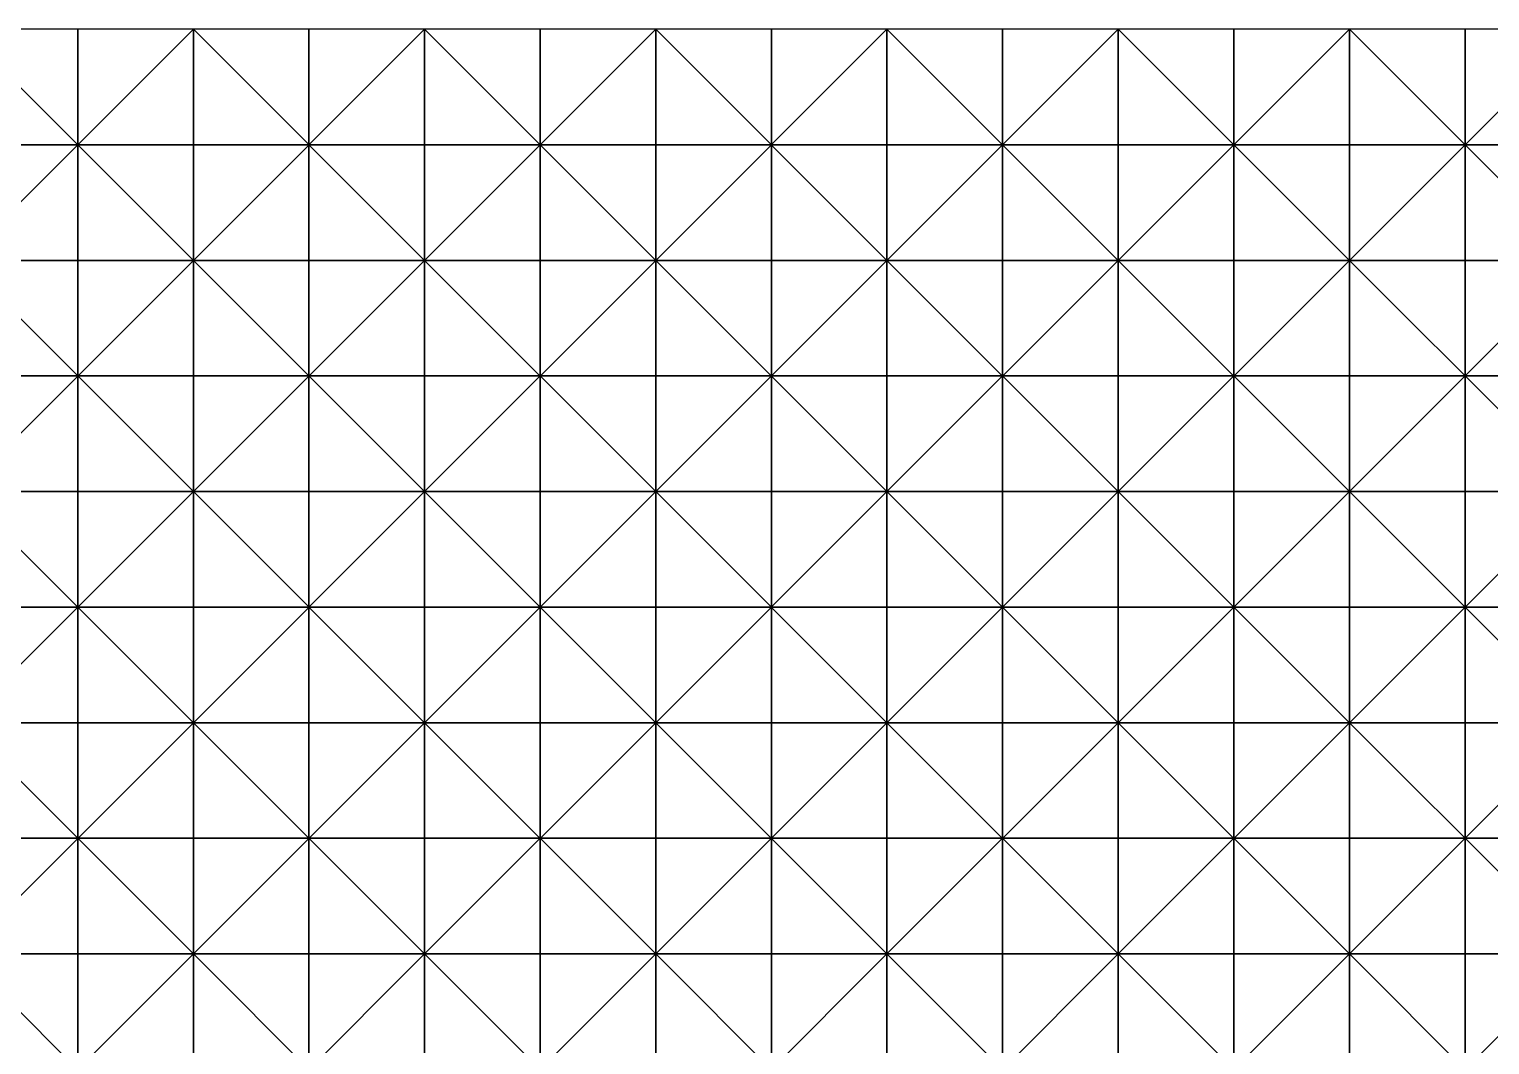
# Model space of a CAD drawing. Header units: millimetres. Extents: x 0 to 945, y 0 to 322.
# Drawn here: x 837.4 to 900.6, y 277.7 to 321.7 of the extents above; entities that cross this region are included whole.
import ezdxf

# ---------------------------------------------------------------- set-up
doc = ezdxf.new("R2010")
doc.units = ezdxf.units.MM

msp = doc.modelspace()

# ---------------------------------------------------------------- linework, layer by layer
for p, q in [((839.545, 321.656), (834.545, 321.656)), ((834.545, 321.656), (844.545, 311.656)), ((844.545, 321.656), (834.545, 311.656)), ((839.545, 321.656), (834.545, 321.656)), ((834.545, 321.656), (844.545, 311.656)), ((844.545, 321.656), (834.545, 311.656)), ((844.545, 321.656), (839.545, 321.656)), ((839.545, 321.656), (839.545, 316.656)), ((839.545, 316.656), (839.545, 321.656)), ((844.545, 321.656), (839.545, 321.656)), ((839.545, 321.656), (839.545, 316.656)), ((839.545, 316.656), (839.545, 321.656)), ((844.545, 316.656), (844.545, 321.656)), ((844.545, 316.656), (844.545, 321.656)), ((849.545, 321.656), (844.545, 321.656)), ((844.545, 321.656), (844.545, 316.656)), ((844.545, 321.656), (854.545, 311.656)), ((854.545, 321.656), (844.545, 311.656)), ((849.545, 321.656), (844.545, 321.656)), ((844.545, 321.656), (844.545, 316.656)), ((844.545, 321.656), (854.545, 311.656)), ((854.545, 321.656), (844.545, 311.656)), ((854.545, 321.656), (849.545, 321.656)), ((849.545, 321.656), (849.545, 316.656)), ((849.545, 316.656), (849.545, 321.656)), ((854.545, 321.656), (849.545, 321.656)), ((849.545, 321.656), (849.545, 316.656)), ((849.545, 316.656), (849.545, 321.656)), ((854.545, 316.656), (854.545, 321.656)), ((854.545, 316.656), (854.545, 321.656)), ((859.545, 321.656), (854.545, 321.656)), ((854.545, 321.656), (854.545, 316.656)), ((854.545, 321.656), (864.545, 311.656)), ((864.545, 321.656), (854.545, 311.656)), ((859.545, 321.656), (854.545, 321.656)), ((854.545, 321.656), (854.545, 316.656)), ((854.545, 321.656), (864.545, 311.656)), ((864.545, 321.656), (854.545, 311.656)), ((864.545, 321.656), (859.545, 321.656)), ((859.545, 321.656), (859.545, 316.656)), ((859.545, 316.656), (859.545, 321.656)), ((864.545, 321.656), (859.545, 321.656)), ((859.545, 321.656), (859.545, 316.656)), ((859.545, 316.656), (859.545, 321.656)), ((864.545, 316.656), (864.545, 321.656)), ((864.545, 316.656), (864.545, 321.656)), ((869.545, 321.656), (864.545, 321.656)), ((864.545, 321.656), (864.545, 316.656)), ((864.545, 321.656), (874.545, 311.656)), ((874.545, 321.656), (864.545, 311.656)), ((869.545, 321.656), (864.545, 321.656)), ((864.545, 321.656), (864.545, 316.656)), ((864.545, 321.656), (874.545, 311.656)), ((874.545, 321.656), (864.545, 311.656)), ((874.545, 321.656), (869.545, 321.656)), ((869.545, 321.656), (869.545, 316.656)), ((869.545, 316.656), (869.545, 321.656)), ((874.545, 321.656), (869.545, 321.656)), ((869.545, 321.656), (869.545, 316.656)), ((869.545, 316.656), (869.545, 321.656)), ((874.545, 316.656), (874.545, 321.656)), ((874.545, 316.656), (874.545, 321.656)), ((879.545, 321.656), (874.545, 321.656)), ((874.545, 321.656), (874.545, 316.656)), ((874.545, 321.656), (884.545, 311.656)), ((884.545, 321.656), (874.545, 311.656)), ((879.545, 321.656), (874.545, 321.656)), ((874.545, 321.656), (874.545, 316.656)), ((874.545, 321.656), (884.545, 311.656)), ((884.545, 321.656), (874.545, 311.656)), ((884.545, 321.656), (879.545, 321.656)), ((879.545, 321.656), (879.545, 316.656)), ((879.545, 316.656), (879.545, 321.656)), ((884.545, 321.656), (879.545, 321.656)), ((879.545, 321.656), (879.545, 316.656)), ((879.545, 316.656), (879.545, 321.656)), ((884.545, 316.656), (884.545, 321.656)), ((884.545, 316.656), (884.545, 321.656)), ((889.545, 321.656), (884.545, 321.656)), ((884.545, 321.656), (884.545, 316.656)), ((884.545, 321.656), (894.545, 311.656)), ((894.545, 321.656), (884.545, 311.656)), ((889.545, 321.656), (884.545, 321.656)), ((884.545, 321.656), (884.545, 316.656)), ((884.545, 321.656), (894.545, 311.656)), ((894.545, 321.656), (884.545, 311.656)), ((894.545, 321.656), (889.545, 321.656)), ((889.545, 321.656), (889.545, 316.656)), ((889.545, 316.656), (889.545, 321.656)), ((894.545, 321.656), (889.545, 321.656)), ((889.545, 321.656), (889.545, 316.656)), ((889.545, 316.656), (889.545, 321.656)), ((894.545, 316.656), (894.545, 321.656)), ((894.545, 316.656), (894.545, 321.656)), ((899.545, 321.656), (894.545, 321.656)), ((894.545, 321.656), (894.545, 316.656)), ((894.545, 321.656), (904.545, 311.656)), ((904.545, 321.656), (894.545, 311.656)), ((899.545, 321.656), (894.545, 321.656)), ((894.545, 321.656), (894.545, 316.656)), ((894.545, 321.656), (904.545, 311.656)), ((904.545, 321.656), (894.545, 311.656)), ((904.545, 321.656), (899.545, 321.656)), ((899.545, 321.656), (899.545, 316.656)), ((899.545, 316.656), (899.545, 321.656)), ((904.545, 321.656), (899.545, 321.656)), ((899.545, 321.656), (899.545, 316.656)), ((899.545, 316.656), (899.545, 321.656)), ((839.545, 316.656), (834.545, 316.656)), ((834.545, 316.656), (839.545, 316.656)), ((839.545, 316.656), (834.545, 316.656)), ((834.545, 316.656), (839.545, 316.656)), ((844.545, 316.656), (839.545, 316.656)), ((839.545, 316.656), (839.545, 311.656)), ((839.545, 316.656), (844.545, 316.656)), ((839.545, 311.656), (839.545, 316.656)), ((844.545, 316.656), (839.545, 316.656)), ((839.545, 316.656), (839.545, 311.656)), ((839.545, 316.656), (844.545, 316.656)), ((839.545, 311.656), (839.545, 316.656)), ((844.545, 311.656), (844.545, 316.656)), ((844.545, 311.656), (844.545, 316.656)), ((849.545, 316.656), (844.545, 316.656)), ((844.545, 316.656), (844.545, 311.656)), ((844.545, 316.656), (849.545, 316.656)), ((849.545, 316.656), (844.545, 316.656)), ((844.545, 316.656), (844.545, 311.656)), ((844.545, 316.656), (849.545, 316.656)), ((854.545, 316.656), (849.545, 316.656)), ((849.545, 316.656), (849.545, 311.656)), ((849.545, 316.656), (854.545, 316.656)), ((849.545, 311.656), (849.545, 316.656)), ((854.545, 316.656), (849.545, 316.656)), ((849.545, 316.656), (849.545, 311.656)), ((849.545, 316.656), (854.545, 316.656)), ((849.545, 311.656), (849.545, 316.656)), ((854.545, 311.656), (854.545, 316.656)), ((854.545, 311.656), (854.545, 316.656)), ((859.545, 316.656), (854.545, 316.656)), ((854.545, 316.656), (854.545, 311.656)), ((854.545, 316.656), (859.545, 316.656)), ((859.545, 316.656), (854.545, 316.656)), ((854.545, 316.656), (854.545, 311.656)), ((854.545, 316.656), (859.545, 316.656)), ((864.545, 316.656), (859.545, 316.656)), ((859.545, 316.656), (859.545, 311.656)), ((859.545, 316.656), (864.545, 316.656)), ((859.545, 311.656), (859.545, 316.656)), ((864.545, 316.656), (859.545, 316.656)), ((859.545, 316.656), (859.545, 311.656)), ((859.545, 316.656), (864.545, 316.656)), ((859.545, 311.656), (859.545, 316.656)), ((864.545, 311.656), (864.545, 316.656)), ((864.545, 311.656), (864.545, 316.656)), ((869.545, 316.656), (864.545, 316.656)), ((864.545, 316.656), (864.545, 311.656)), ((864.545, 316.656), (869.545, 316.656)), ((869.545, 316.656), (864.545, 316.656)), ((864.545, 316.656), (864.545, 311.656)), ((864.545, 316.656), (869.545, 316.656)), ((874.545, 316.656), (869.545, 316.656)), ((869.545, 316.656), (869.545, 311.656)), ((869.545, 316.656), (874.545, 316.656)), ((869.545, 311.656), (869.545, 316.656)), ((874.545, 316.656), (869.545, 316.656)), ((869.545, 316.656), (869.545, 311.656)), ((869.545, 316.656), (874.545, 316.656)), ((869.545, 311.656), (869.545, 316.656)), ((874.545, 311.656), (874.545, 316.656)), ((874.545, 311.656), (874.545, 316.656)), ((879.545, 316.656), (874.545, 316.656)), ((874.545, 316.656), (874.545, 311.656)), ((874.545, 316.656), (879.545, 316.656)), ((879.545, 316.656), (874.545, 316.656)), ((874.545, 316.656), (874.545, 311.656)), ((874.545, 316.656), (879.545, 316.656)), ((884.545, 316.656), (879.545, 316.656)), ((879.545, 316.656), (879.545, 311.656)), ((879.545, 316.656), (884.545, 316.656)), ((879.545, 311.656), (879.545, 316.656)), ((884.545, 316.656), (879.545, 316.656)), ((879.545, 316.656), (879.545, 311.656)), ((879.545, 316.656), (884.545, 316.656)), ((879.545, 311.656), (879.545, 316.656)), ((884.545, 311.656), (884.545, 316.656)), ((884.545, 311.656), (884.545, 316.656)), ((889.545, 316.656), (884.545, 316.656)), ((884.545, 316.656), (884.545, 311.656)), ((884.545, 316.656), (889.545, 316.656)), ((889.545, 316.656), (884.545, 316.656)), ((884.545, 316.656), (884.545, 311.656)), ((884.545, 316.656), (889.545, 316.656)), ((894.545, 316.656), (889.545, 316.656)), ((889.545, 316.656), (889.545, 311.656)), ((889.545, 316.656), (894.545, 316.656)), ((889.545, 311.656), (889.545, 316.656)), ((894.545, 316.656), (889.545, 316.656)), ((889.545, 316.656), (889.545, 311.656)), ((889.545, 316.656), (894.545, 316.656)), ((889.545, 311.656), (889.545, 316.656)), ((894.545, 311.656), (894.545, 316.656)), ((894.545, 311.656), (894.545, 316.656)), ((899.545, 316.656), (894.545, 316.656)), ((894.545, 316.656), (894.545, 311.656)), ((894.545, 316.656), (899.545, 316.656)), ((899.545, 316.656), (894.545, 316.656)), ((894.545, 316.656), (894.545, 311.656)), ((894.545, 316.656), (899.545, 316.656)), ((904.545, 316.656), (899.545, 316.656)), ((899.545, 316.656), (899.545, 311.656)), ((899.545, 316.656), (904.545, 316.656)), ((899.545, 311.656), (899.545, 316.656)), ((904.545, 316.656), (899.545, 316.656)), ((899.545, 316.656), (899.545, 311.656)), ((899.545, 316.656), (904.545, 316.656)), ((899.545, 311.656), (899.545, 316.656)), ((839.545, 311.656), (834.545, 311.656)), ((834.545, 311.656), (844.545, 301.656)), ((844.545, 311.656), (834.545, 301.656)), ((834.545, 311.656), (839.545, 311.656)), ((839.545, 311.656), (834.545, 311.656)), ((834.545, 311.656), (844.545, 301.656)), ((844.545, 311.656), (834.545, 301.656)), ((834.545, 311.656), (839.545, 311.656)), ((844.545, 311.656), (839.545, 311.656)), ((839.545, 311.656), (839.545, 306.656)), ((839.545, 306.656), (839.545, 311.656)), ((839.545, 311.656), (844.545, 311.656)), ((844.545, 311.656), (839.545, 311.656)), ((839.545, 311.656), (839.545, 306.656)), ((839.545, 306.656), (839.545, 311.656)), ((839.545, 311.656), (844.545, 311.656)), ((844.545, 306.656), (844.545, 311.656)), ((844.545, 306.656), (844.545, 311.656)), ((849.545, 311.656), (844.545, 311.656)), ((844.545, 311.656), (844.545, 306.656)), ((844.545, 311.656), (854.545, 301.656)), ((854.545, 311.656), (844.545, 301.656)), ((844.545, 311.656), (849.545, 311.656)), ((849.545, 311.656), (844.545, 311.656)), ((844.545, 311.656), (844.545, 306.656)), ((844.545, 311.656), (854.545, 301.656)), ((854.545, 311.656), (844.545, 301.656)), ((844.545, 311.656), (849.545, 311.656)), ((854.545, 311.656), (849.545, 311.656)), ((849.545, 311.656), (849.545, 306.656)), ((849.545, 306.656), (849.545, 311.656)), ((849.545, 311.656), (854.545, 311.656)), ((854.545, 311.656), (849.545, 311.656)), ((849.545, 311.656), (849.545, 306.656)), ((849.545, 306.656), (849.545, 311.656)), ((849.545, 311.656), (854.545, 311.656)), ((854.545, 306.656), (854.545, 311.656)), ((854.545, 306.656), (854.545, 311.656)), ((859.545, 311.656), (854.545, 311.656)), ((854.545, 311.656), (854.545, 306.656)), ((854.545, 311.656), (864.545, 301.656)), ((864.545, 311.656), (854.545, 301.656)), ((854.545, 311.656), (859.545, 311.656)), ((859.545, 311.656), (854.545, 311.656)), ((854.545, 311.656), (854.545, 306.656)), ((854.545, 311.656), (864.545, 301.656)), ((864.545, 311.656), (854.545, 301.656)), ((854.545, 311.656), (859.545, 311.656)), ((864.545, 311.656), (859.545, 311.656)), ((859.545, 311.656), (859.545, 306.656)), ((859.545, 306.656), (859.545, 311.656)), ((859.545, 311.656), (864.545, 311.656)), ((864.545, 311.656), (859.545, 311.656)), ((859.545, 311.656), (859.545, 306.656)), ((859.545, 306.656), (859.545, 311.656)), ((859.545, 311.656), (864.545, 311.656)), ((864.545, 306.656), (864.545, 311.656)), ((864.545, 306.656), (864.545, 311.656)), ((869.545, 311.656), (864.545, 311.656)), ((864.545, 311.656), (864.545, 306.656)), ((864.545, 311.656), (874.545, 301.656)), ((874.545, 311.656), (864.545, 301.656)), ((864.545, 311.656), (869.545, 311.656)), ((869.545, 311.656), (864.545, 311.656)), ((864.545, 311.656), (864.545, 306.656)), ((864.545, 311.656), (874.545, 301.656)), ((874.545, 311.656), (864.545, 301.656)), ((864.545, 311.656), (869.545, 311.656)), ((874.545, 311.656), (869.545, 311.656)), ((869.545, 311.656), (869.545, 306.656)), ((869.545, 306.656), (869.545, 311.656)), ((869.545, 311.656), (874.545, 311.656)), ((874.545, 311.656), (869.545, 311.656)), ((869.545, 311.656), (869.545, 306.656)), ((869.545, 306.656), (869.545, 311.656)), ((869.545, 311.656), (874.545, 311.656)), ((874.545, 306.656), (874.545, 311.656)), ((874.545, 306.656), (874.545, 311.656)), ((879.545, 311.656), (874.545, 311.656)), ((874.545, 311.656), (874.545, 306.656)), ((874.545, 311.656), (884.545, 301.656)), ((884.545, 311.656), (874.545, 301.656)), ((874.545, 311.656), (879.545, 311.656)), ((879.545, 311.656), (874.545, 311.656)), ((874.545, 311.656), (874.545, 306.656)), ((874.545, 311.656), (884.545, 301.656)), ((884.545, 311.656), (874.545, 301.656)), ((874.545, 311.656), (879.545, 311.656)), ((884.545, 311.656), (879.545, 311.656)), ((879.545, 311.656), (879.545, 306.656)), ((879.545, 306.656), (879.545, 311.656)), ((879.545, 311.656), (884.545, 311.656)), ((884.545, 311.656), (879.545, 311.656)), ((879.545, 311.656), (879.545, 306.656)), ((879.545, 306.656), (879.545, 311.656)), ((879.545, 311.656), (884.545, 311.656)), ((884.545, 306.656), (884.545, 311.656)), ((884.545, 306.656), (884.545, 311.656)), ((889.545, 311.656), (884.545, 311.656)), ((884.545, 311.656), (884.545, 306.656)), ((884.545, 311.656), (894.545, 301.656)), ((894.545, 311.656), (884.545, 301.656)), ((884.545, 311.656), (889.545, 311.656)), ((889.545, 311.656), (884.545, 311.656)), ((884.545, 311.656), (884.545, 306.656)), ((884.545, 311.656), (894.545, 301.656)), ((894.545, 311.656), (884.545, 301.656)), ((884.545, 311.656), (889.545, 311.656)), ((894.545, 311.656), (889.545, 311.656)), ((889.545, 311.656), (889.545, 306.656)), ((889.545, 306.656), (889.545, 311.656)), ((889.545, 311.656), (894.545, 311.656)), ((894.545, 311.656), (889.545, 311.656)), ((889.545, 311.656), (889.545, 306.656)), ((889.545, 306.656), (889.545, 311.656)), ((889.545, 311.656), (894.545, 311.656)), ((894.545, 306.656), (894.545, 311.656)), ((894.545, 306.656), (894.545, 311.656)), ((899.545, 311.656), (894.545, 311.656)), ((894.545, 311.656), (894.545, 306.656)), ((894.545, 311.656), (904.545, 301.656)), ((904.545, 311.656), (894.545, 301.656)), ((894.545, 311.656), (899.545, 311.656)), ((899.545, 311.656), (894.545, 311.656)), ((894.545, 311.656), (894.545, 306.656)), ((894.545, 311.656), (904.545, 301.656)), ((904.545, 311.656), (894.545, 301.656)), ((894.545, 311.656), (899.545, 311.656)), ((904.545, 311.656), (899.545, 311.656)), ((899.545, 311.656), (899.545, 306.656)), ((899.545, 306.656), (899.545, 311.656)), ((899.545, 311.656), (904.545, 311.656)), ((904.545, 311.656), (899.545, 311.656)), ((899.545, 311.656), (899.545, 306.656)), ((899.545, 306.656), (899.545, 311.656)), ((899.545, 311.656), (904.545, 311.656)), ((839.545, 306.656), (834.545, 306.656)), ((834.545, 306.656), (839.545, 306.656)), ((839.545, 306.656), (834.545, 306.656)), ((834.545, 306.656), (839.545, 306.656)), ((844.545, 306.656), (839.545, 306.656)), ((839.545, 306.656), (839.545, 301.656)), ((839.545, 306.656), (844.545, 306.656)), ((839.545, 301.656), (839.545, 306.656)), ((844.545, 306.656), (839.545, 306.656)), ((839.545, 306.656), (839.545, 301.656)), ((839.545, 306.656), (844.545, 306.656)), ((839.545, 301.656), (839.545, 306.656)), ((844.545, 301.656), (844.545, 306.656)), ((844.545, 301.656), (844.545, 306.656)), ((849.545, 306.656), (844.545, 306.656)), ((844.545, 306.656), (844.545, 301.656)), ((844.545, 306.656), (849.545, 306.656)), ((849.545, 306.656), (844.545, 306.656)), ((844.545, 306.656), (844.545, 301.656)), ((844.545, 306.656), (849.545, 306.656)), ((854.545, 306.656), (849.545, 306.656)), ((849.545, 306.656), (849.545, 301.656)), ((849.545, 306.656), (854.545, 306.656)), ((849.545, 301.656), (849.545, 306.656)), ((854.545, 306.656), (849.545, 306.656)), ((849.545, 306.656), (849.545, 301.656)), ((849.545, 306.656), (854.545, 306.656)), ((849.545, 301.656), (849.545, 306.656)), ((854.545, 301.656), (854.545, 306.656)), ((854.545, 301.656), (854.545, 306.656)), ((859.545, 306.656), (854.545, 306.656)), ((854.545, 306.656), (854.545, 301.656)), ((854.545, 306.656), (859.545, 306.656)), ((859.545, 306.656), (854.545, 306.656)), ((854.545, 306.656), (854.545, 301.656)), ((854.545, 306.656), (859.545, 306.656)), ((864.545, 306.656), (859.545, 306.656)), ((859.545, 306.656), (859.545, 301.656)), ((859.545, 306.656), (864.545, 306.656)), ((859.545, 301.656), (859.545, 306.656)), ((864.545, 306.656), (859.545, 306.656)), ((859.545, 306.656), (859.545, 301.656)), ((859.545, 306.656), (864.545, 306.656)), ((859.545, 301.656), (859.545, 306.656)), ((864.545, 301.656), (864.545, 306.656)), ((864.545, 301.656), (864.545, 306.656)), ((869.545, 306.656), (864.545, 306.656)), ((864.545, 306.656), (864.545, 301.656)), ((864.545, 306.656), (869.545, 306.656)), ((869.545, 306.656), (864.545, 306.656)), ((864.545, 306.656), (864.545, 301.656)), ((864.545, 306.656), (869.545, 306.656)), ((874.545, 306.656), (869.545, 306.656)), ((869.545, 306.656), (869.545, 301.656)), ((869.545, 306.656), (874.545, 306.656)), ((869.545, 301.656), (869.545, 306.656)), ((874.545, 306.656), (869.545, 306.656)), ((869.545, 306.656), (869.545, 301.656)), ((869.545, 306.656), (874.545, 306.656)), ((869.545, 301.656), (869.545, 306.656)), ((874.545, 301.656), (874.545, 306.656)), ((874.545, 301.656), (874.545, 306.656)), ((879.545, 306.656), (874.545, 306.656)), ((874.545, 306.656), (874.545, 301.656)), ((874.545, 306.656), (879.545, 306.656)), ((879.545, 306.656), (874.545, 306.656)), ((874.545, 306.656), (874.545, 301.656)), ((874.545, 306.656), (879.545, 306.656)), ((884.545, 306.656), (879.545, 306.656)), ((879.545, 306.656), (879.545, 301.656)), ((879.545, 306.656), (884.545, 306.656)), ((879.545, 301.656), (879.545, 306.656)), ((884.545, 306.656), (879.545, 306.656)), ((879.545, 306.656), (879.545, 301.656)), ((879.545, 306.656), (884.545, 306.656)), ((879.545, 301.656), (879.545, 306.656)), ((884.545, 301.656), (884.545, 306.656)), ((884.545, 301.656), (884.545, 306.656)), ((889.545, 306.656), (884.545, 306.656)), ((884.545, 306.656), (884.545, 301.656)), ((884.545, 306.656), (889.545, 306.656)), ((889.545, 306.656), (884.545, 306.656)), ((884.545, 306.656), (884.545, 301.656)), ((884.545, 306.656), (889.545, 306.656)), ((894.545, 306.656), (889.545, 306.656)), ((889.545, 306.656), (889.545, 301.656)), ((889.545, 306.656), (894.545, 306.656)), ((889.545, 301.656), (889.545, 306.656)), ((894.545, 306.656), (889.545, 306.656)), ((889.545, 306.656), (889.545, 301.656)), ((889.545, 306.656), (894.545, 306.656)), ((889.545, 301.656), (889.545, 306.656)), ((894.545, 301.656), (894.545, 306.656)), ((894.545, 301.656), (894.545, 306.656)), ((899.545, 306.656), (894.545, 306.656)), ((894.545, 306.656), (894.545, 301.656)), ((894.545, 306.656), (899.545, 306.656)), ((899.545, 306.656), (894.545, 306.656)), ((894.545, 306.656), (894.545, 301.656)), ((894.545, 306.656), (899.545, 306.656)), ((904.545, 306.656), (899.545, 306.656)), ((899.545, 306.656), (899.545, 301.656)), ((899.545, 306.656), (904.545, 306.656)), ((899.545, 301.656), (899.545, 306.656)), ((904.545, 306.656), (899.545, 306.656)), ((899.545, 306.656), (899.545, 301.656)), ((899.545, 306.656), (904.545, 306.656)), ((899.545, 301.656), (899.545, 306.656)), ((839.545, 301.656), (834.545, 301.656)), ((834.545, 301.656), (844.545, 291.656)), ((844.545, 301.656), (834.545, 291.656)), ((834.545, 301.656), (839.545, 301.656)), ((839.545, 301.656), (834.545, 301.656)), ((834.545, 301.656), (844.545, 291.656)), ((844.545, 301.656), (834.545, 291.656)), ((834.545, 301.656), (839.545, 301.656)), ((844.545, 301.656), (839.545, 301.656)), ((839.545, 301.656), (839.545, 296.656)), ((839.545, 296.656), (839.545, 301.656)), ((839.545, 301.656), (844.545, 301.656)), ((844.545, 301.656), (839.545, 301.656)), ((839.545, 301.656), (839.545, 296.656)), ((839.545, 296.656), (839.545, 301.656)), ((839.545, 301.656), (844.545, 301.656)), ((844.545, 296.656), (844.545, 301.656)), ((844.545, 296.656), (844.545, 301.656)), ((849.545, 301.656), (844.545, 301.656)), ((844.545, 301.656), (844.545, 296.656)), ((844.545, 301.656), (854.545, 291.656)), ((854.545, 301.656), (844.545, 291.656)), ((844.545, 301.656), (849.545, 301.656)), ((849.545, 301.656), (844.545, 301.656)), ((844.545, 301.656), (844.545, 296.656)), ((844.545, 301.656), (854.545, 291.656)), ((854.545, 301.656), (844.545, 291.656)), ((844.545, 301.656), (849.545, 301.656)), ((854.545, 301.656), (849.545, 301.656)), ((849.545, 301.656), (849.545, 296.656)), ((849.545, 296.656), (849.545, 301.656)), ((849.545, 301.656), (854.545, 301.656)), ((854.545, 301.656), (849.545, 301.656)), ((849.545, 301.656), (849.545, 296.656)), ((849.545, 296.656), (849.545, 301.656)), ((849.545, 301.656), (854.545, 301.656)), ((854.545, 296.656), (854.545, 301.656)), ((854.545, 296.656), (854.545, 301.656)), ((859.545, 301.656), (854.545, 301.656)), ((854.545, 301.656), (854.545, 296.656)), ((854.545, 301.656), (864.545, 291.656)), ((864.545, 301.656), (854.545, 291.656)), ((854.545, 301.656), (859.545, 301.656)), ((859.545, 301.656), (854.545, 301.656)), ((854.545, 301.656), (854.545, 296.656)), ((854.545, 301.656), (864.545, 291.656)), ((864.545, 301.656), (854.545, 291.656)), ((854.545, 301.656), (859.545, 301.656)), ((864.545, 301.656), (859.545, 301.656)), ((859.545, 301.656), (859.545, 296.656)), ((859.545, 296.656), (859.545, 301.656)), ((859.545, 301.656), (864.545, 301.656)), ((864.545, 301.656), (859.545, 301.656)), ((859.545, 301.656), (859.545, 296.656)), ((859.545, 296.656), (859.545, 301.656)), ((859.545, 301.656), (864.545, 301.656)), ((864.545, 296.656), (864.545, 301.656)), ((864.545, 296.656), (864.545, 301.656)), ((869.545, 301.656), (864.545, 301.656)), ((864.545, 301.656), (864.545, 296.656)), ((864.545, 301.656), (874.545, 291.656)), ((874.545, 301.656), (864.545, 291.656)), ((864.545, 301.656), (869.545, 301.656)), ((869.545, 301.656), (864.545, 301.656)), ((864.545, 301.656), (864.545, 296.656)), ((864.545, 301.656), (874.545, 291.656)), ((874.545, 301.656), (864.545, 291.656)), ((864.545, 301.656), (869.545, 301.656)), ((874.545, 301.656), (869.545, 301.656)), ((869.545, 301.656), (869.545, 296.656)), ((869.545, 296.656), (869.545, 301.656)), ((869.545, 301.656), (874.545, 301.656)), ((874.545, 301.656), (869.545, 301.656)), ((869.545, 301.656), (869.545, 296.656)), ((869.545, 296.656), (869.545, 301.656)), ((869.545, 301.656), (874.545, 301.656)), ((874.545, 296.656), (874.545, 301.656)), ((874.545, 296.656), (874.545, 301.656)), ((879.545, 301.656), (874.545, 301.656)), ((874.545, 301.656), (874.545, 296.656)), ((874.545, 301.656), (884.545, 291.656)), ((884.545, 301.656), (874.545, 291.656)), ((874.545, 301.656), (879.545, 301.656)), ((879.545, 301.656), (874.545, 301.656)), ((874.545, 301.656), (874.545, 296.656)), ((874.545, 301.656), (884.545, 291.656)), ((884.545, 301.656), (874.545, 291.656)), ((874.545, 301.656), (879.545, 301.656)), ((884.545, 301.656), (879.545, 301.656)), ((879.545, 301.656), (879.545, 296.656)), ((879.545, 296.656), (879.545, 301.656)), ((879.545, 301.656), (884.545, 301.656)), ((884.545, 301.656), (879.545, 301.656)), ((879.545, 301.656), (879.545, 296.656)), ((879.545, 296.656), (879.545, 301.656)), ((879.545, 301.656), (884.545, 301.656)), ((884.545, 296.656), (884.545, 301.656)), ((884.545, 296.656), (884.545, 301.656)), ((889.545, 301.656), (884.545, 301.656)), ((884.545, 301.656), (884.545, 296.656)), ((884.545, 301.656), (894.545, 291.656)), ((894.545, 301.656), (884.545, 291.656)), ((884.545, 301.656), (889.545, 301.656)), ((889.545, 301.656), (884.545, 301.656)), ((884.545, 301.656), (884.545, 296.656)), ((884.545, 301.656), (894.545, 291.656)), ((894.545, 301.656), (884.545, 291.656)), ((884.545, 301.656), (889.545, 301.656)), ((894.545, 301.656), (889.545, 301.656)), ((889.545, 301.656), (889.545, 296.656)), ((889.545, 296.656), (889.545, 301.656)), ((889.545, 301.656), (894.545, 301.656)), ((894.545, 301.656), (889.545, 301.656)), ((889.545, 301.656), (889.545, 296.656)), ((889.545, 296.656), (889.545, 301.656)), ((889.545, 301.656), (894.545, 301.656)), ((894.545, 296.656), (894.545, 301.656)), ((894.545, 296.656), (894.545, 301.656)), ((899.545, 301.656), (894.545, 301.656)), ((894.545, 301.656), (894.545, 296.656)), ((894.545, 301.656), (904.545, 291.656)), ((904.545, 301.656), (894.545, 291.656)), ((894.545, 301.656), (899.545, 301.656)), ((899.545, 301.656), (894.545, 301.656)), ((894.545, 301.656), (894.545, 296.656)), ((894.545, 301.656), (904.545, 291.656)), ((904.545, 301.656), (894.545, 291.656)), ((894.545, 301.656), (899.545, 301.656)), ((904.545, 301.656), (899.545, 301.656)), ((899.545, 301.656), (899.545, 296.656)), ((899.545, 296.656), (899.545, 301.656)), ((899.545, 301.656), (904.545, 301.656)), ((904.545, 301.656), (899.545, 301.656)), ((899.545, 301.656), (899.545, 296.656)), ((899.545, 296.656), (899.545, 301.656)), ((899.545, 301.656), (904.545, 301.656)), ((839.545, 296.656), (834.545, 296.656)), ((834.545, 296.656), (839.545, 296.656)), ((839.545, 296.656), (834.545, 296.656)), ((834.545, 296.656), (839.545, 296.656)), ((844.545, 296.656), (839.545, 296.656)), ((839.545, 296.656), (839.545, 291.656)), ((839.545, 296.656), (844.545, 296.656)), ((839.545, 291.656), (839.545, 296.656)), ((844.545, 296.656), (839.545, 296.656)), ((839.545, 296.656), (839.545, 291.656)), ((839.545, 296.656), (844.545, 296.656)), ((839.545, 291.656), (839.545, 296.656)), ((844.545, 291.656), (844.545, 296.656)), ((844.545, 291.656), (844.545, 296.656)), ((849.545, 296.656), (844.545, 296.656)), ((844.545, 296.656), (844.545, 291.656)), ((844.545, 296.656), (849.545, 296.656)), ((849.545, 296.656), (844.545, 296.656)), ((844.545, 296.656), (844.545, 291.656)), ((844.545, 296.656), (849.545, 296.656)), ((854.545, 296.656), (849.545, 296.656)), ((849.545, 296.656), (849.545, 291.656)), ((849.545, 296.656), (854.545, 296.656)), ((849.545, 291.656), (849.545, 296.656)), ((854.545, 296.656), (849.545, 296.656)), ((849.545, 296.656), (849.545, 291.656)), ((849.545, 296.656), (854.545, 296.656)), ((849.545, 291.656), (849.545, 296.656)), ((854.545, 291.656), (854.545, 296.656)), ((854.545, 291.656), (854.545, 296.656)), ((859.545, 296.656), (854.545, 296.656)), ((854.545, 296.656), (854.545, 291.656)), ((854.545, 296.656), (859.545, 296.656)), ((859.545, 296.656), (854.545, 296.656)), ((854.545, 296.656), (854.545, 291.656)), ((854.545, 296.656), (859.545, 296.656)), ((864.545, 296.656), (859.545, 296.656)), ((859.545, 296.656), (859.545, 291.656)), ((859.545, 296.656), (864.545, 296.656)), ((859.545, 291.656), (859.545, 296.656)), ((864.545, 296.656), (859.545, 296.656)), ((859.545, 296.656), (859.545, 291.656)), ((859.545, 296.656), (864.545, 296.656)), ((859.545, 291.656), (859.545, 296.656)), ((864.545, 291.656), (864.545, 296.656)), ((864.545, 291.656), (864.545, 296.656)), ((869.545, 296.656), (864.545, 296.656)), ((864.545, 296.656), (864.545, 291.656)), ((864.545, 296.656), (869.545, 296.656)), ((869.545, 296.656), (864.545, 296.656)), ((864.545, 296.656), (864.545, 291.656)), ((864.545, 296.656), (869.545, 296.656)), ((874.545, 296.656), (869.545, 296.656)), ((869.545, 296.656), (869.545, 291.656)), ((869.545, 296.656), (874.545, 296.656)), ((869.545, 291.656), (869.545, 296.656)), ((874.545, 296.656), (869.545, 296.656)), ((869.545, 296.656), (869.545, 291.656)), ((869.545, 296.656), (874.545, 296.656)), ((869.545, 291.656), (869.545, 296.656)), ((874.545, 291.656), (874.545, 296.656)), ((874.545, 291.656), (874.545, 296.656)), ((879.545, 296.656), (874.545, 296.656)), ((874.545, 296.656), (874.545, 291.656)), ((874.545, 296.656), (879.545, 296.656)), ((879.545, 296.656), (874.545, 296.656)), ((874.545, 296.656), (874.545, 291.656)), ((874.545, 296.656), (879.545, 296.656)), ((884.545, 296.656), (879.545, 296.656)), ((879.545, 296.656), (879.545, 291.656)), ((879.545, 296.656), (884.545, 296.656)), ((879.545, 291.656), (879.545, 296.656)), ((884.545, 296.656), (879.545, 296.656)), ((879.545, 296.656), (879.545, 291.656)), ((879.545, 296.656), (884.545, 296.656)), ((879.545, 291.656), (879.545, 296.656)), ((884.545, 291.656), (884.545, 296.656)), ((884.545, 291.656), (884.545, 296.656)), ((889.545, 296.656), (884.545, 296.656)), ((884.545, 296.656), (884.545, 291.656)), ((884.545, 296.656), (889.545, 296.656)), ((889.545, 296.656), (884.545, 296.656)), ((884.545, 296.656), (884.545, 291.656)), ((884.545, 296.656), (889.545, 296.656)), ((894.545, 296.656), (889.545, 296.656)), ((889.545, 296.656), (889.545, 291.656)), ((889.545, 296.656), (894.545, 296.656)), ((889.545, 291.656), (889.545, 296.656)), ((894.545, 296.656), (889.545, 296.656)), ((889.545, 296.656), (889.545, 291.656)), ((889.545, 296.656), (894.545, 296.656)), ((889.545, 291.656), (889.545, 296.656)), ((894.545, 291.656), (894.545, 296.656)), ((894.545, 291.656), (894.545, 296.656)), ((899.545, 296.656), (894.545, 296.656)), ((894.545, 296.656), (894.545, 291.656)), ((894.545, 296.656), (899.545, 296.656)), ((899.545, 296.656), (894.545, 296.656)), ((894.545, 296.656), (894.545, 291.656)), ((894.545, 296.656), (899.545, 296.656)), ((904.545, 296.656), (899.545, 296.656)), ((899.545, 296.656), (899.545, 291.656)), ((899.545, 296.656), (904.545, 296.656)), ((899.545, 291.656), (899.545, 296.656)), ((904.545, 296.656), (899.545, 296.656)), ((899.545, 296.656), (899.545, 291.656)), ((899.545, 296.656), (904.545, 296.656)), ((899.545, 291.656), (899.545, 296.656)), ((839.545, 291.656), (834.545, 291.656)), ((834.545, 291.656), (844.545, 281.656)), ((844.545, 291.656), (834.545, 281.656)), ((834.545, 291.656), (839.545, 291.656)), ((839.545, 291.656), (834.545, 291.656)), ((834.545, 291.656), (844.545, 281.656)), ((844.545, 291.656), (834.545, 281.656)), ((834.545, 291.656), (839.545, 291.656)), ((844.545, 291.656), (839.545, 291.656)), ((839.545, 291.656), (839.545, 286.656)), ((839.545, 286.656), (839.545, 291.656)), ((839.545, 291.656), (844.545, 291.656)), ((844.545, 291.656), (839.545, 291.656)), ((839.545, 291.656), (839.545, 286.656)), ((839.545, 286.656), (839.545, 291.656)), ((839.545, 291.656), (844.545, 291.656)), ((844.545, 286.656), (844.545, 291.656)), ((844.545, 286.656), (844.545, 291.656)), ((849.545, 291.656), (844.545, 291.656)), ((844.545, 291.656), (844.545, 286.656)), ((844.545, 291.656), (854.545, 281.656)), ((854.545, 291.656), (844.545, 281.656)), ((844.545, 291.656), (849.545, 291.656)), ((849.545, 291.656), (844.545, 291.656)), ((844.545, 291.656), (844.545, 286.656)), ((844.545, 291.656), (854.545, 281.656)), ((854.545, 291.656), (844.545, 281.656)), ((844.545, 291.656), (849.545, 291.656)), ((854.545, 291.656), (849.545, 291.656)), ((849.545, 291.656), (849.545, 286.656)), ((849.545, 286.656), (849.545, 291.656)), ((849.545, 291.656), (854.545, 291.656)), ((854.545, 291.656), (849.545, 291.656)), ((849.545, 291.656), (849.545, 286.656)), ((849.545, 286.656), (849.545, 291.656)), ((849.545, 291.656), (854.545, 291.656)), ((854.545, 286.656), (854.545, 291.656)), ((854.545, 286.656), (854.545, 291.656)), ((859.545, 291.656), (854.545, 291.656)), ((854.545, 291.656), (854.545, 286.656)), ((854.545, 291.656), (864.545, 281.656)), ((864.545, 291.656), (854.545, 281.656)), ((854.545, 291.656), (859.545, 291.656)), ((859.545, 291.656), (854.545, 291.656)), ((854.545, 291.656), (854.545, 286.656)), ((854.545, 291.656), (864.545, 281.656)), ((864.545, 291.656), (854.545, 281.656)), ((854.545, 291.656), (859.545, 291.656)), ((864.545, 291.656), (859.545, 291.656)), ((859.545, 291.656), (859.545, 286.656)), ((859.545, 286.656), (859.545, 291.656)), ((859.545, 291.656), (864.545, 291.656)), ((864.545, 291.656), (859.545, 291.656)), ((859.545, 291.656), (859.545, 286.656)), ((859.545, 286.656), (859.545, 291.656)), ((859.545, 291.656), (864.545, 291.656)), ((864.545, 286.656), (864.545, 291.656)), ((864.545, 286.656), (864.545, 291.656)), ((869.545, 291.656), (864.545, 291.656)), ((864.545, 291.656), (864.545, 286.656)), ((864.545, 291.656), (874.545, 281.656)), ((874.545, 291.656), (864.545, 281.656)), ((864.545, 291.656), (869.545, 291.656)), ((869.545, 291.656), (864.545, 291.656)), ((864.545, 291.656), (864.545, 286.656)), ((864.545, 291.656), (874.545, 281.656)), ((874.545, 291.656), (864.545, 281.656)), ((864.545, 291.656), (869.545, 291.656)), ((874.545, 291.656), (869.545, 291.656)), ((869.545, 291.656), (869.545, 286.656)), ((869.545, 286.656), (869.545, 291.656)), ((869.545, 291.656), (874.545, 291.656)), ((874.545, 291.656), (869.545, 291.656)), ((869.545, 291.656), (869.545, 286.656)), ((869.545, 286.656), (869.545, 291.656)), ((869.545, 291.656), (874.545, 291.656)), ((874.545, 286.656), (874.545, 291.656)), ((874.545, 286.656), (874.545, 291.656)), ((879.545, 291.656), (874.545, 291.656)), ((874.545, 291.656), (874.545, 286.656)), ((874.545, 291.656), (884.545, 281.656)), ((884.545, 291.656), (874.545, 281.656)), ((874.545, 291.656), (879.545, 291.656)), ((879.545, 291.656), (874.545, 291.656)), ((874.545, 291.656), (874.545, 286.656)), ((874.545, 291.656), (884.545, 281.656)), ((884.545, 291.656), (874.545, 281.656)), ((874.545, 291.656), (879.545, 291.656)), ((884.545, 291.656), (879.545, 291.656)), ((879.545, 291.656), (879.545, 286.656)), ((879.545, 286.656), (879.545, 291.656)), ((879.545, 291.656), (884.545, 291.656)), ((884.545, 291.656), (879.545, 291.656)), ((879.545, 291.656), (879.545, 286.656)), ((879.545, 286.656), (879.545, 291.656)), ((879.545, 291.656), (884.545, 291.656)), ((884.545, 286.656), (884.545, 291.656)), ((884.545, 286.656), (884.545, 291.656)), ((889.545, 291.656), (884.545, 291.656)), ((884.545, 291.656), (884.545, 286.656)), ((884.545, 291.656), (894.545, 281.656)), ((894.545, 291.656), (884.545, 281.656)), ((884.545, 291.656), (889.545, 291.656)), ((889.545, 291.656), (884.545, 291.656)), ((884.545, 291.656), (884.545, 286.656)), ((884.545, 291.656), (894.545, 281.656)), ((894.545, 291.656), (884.545, 281.656)), ((884.545, 291.656), (889.545, 291.656)), ((894.545, 291.656), (889.545, 291.656)), ((889.545, 291.656), (889.545, 286.656)), ((889.545, 286.656), (889.545, 291.656)), ((889.545, 291.656), (894.545, 291.656)), ((894.545, 291.656), (889.545, 291.656)), ((889.545, 291.656), (889.545, 286.656)), ((889.545, 286.656), (889.545, 291.656)), ((889.545, 291.656), (894.545, 291.656)), ((894.545, 286.656), (894.545, 291.656)), ((894.545, 286.656), (894.545, 291.656)), ((899.545, 291.656), (894.545, 291.656)), ((894.545, 291.656), (894.545, 286.656)), ((894.545, 291.656), (904.545, 281.656)), ((904.545, 291.656), (894.545, 281.656)), ((894.545, 291.656), (899.545, 291.656)), ((899.545, 291.656), (894.545, 291.656)), ((894.545, 291.656), (894.545, 286.656)), ((894.545, 291.656), (904.545, 281.656)), ((904.545, 291.656), (894.545, 281.656)), ((894.545, 291.656), (899.545, 291.656)), ((904.545, 291.656), (899.545, 291.656)), ((899.545, 291.656), (899.545, 286.656)), ((899.545, 286.656), (899.545, 291.656)), ((899.545, 291.656), (904.545, 291.656)), ((904.545, 291.656), (899.545, 291.656)), ((899.545, 291.656), (899.545, 286.656)), ((899.545, 286.656), (899.545, 291.656)), ((899.545, 291.656), (904.545, 291.656)), ((839.545, 286.656), (834.545, 286.656)), ((834.545, 286.656), (839.545, 286.656)), ((839.545, 286.656), (834.545, 286.656)), ((834.545, 286.656), (839.545, 286.656)), ((844.545, 286.656), (839.545, 286.656)), ((839.545, 286.656), (839.545, 281.656)), ((839.545, 286.656), (844.545, 286.656)), ((839.545, 281.656), (839.545, 286.656)), ((844.545, 286.656), (839.545, 286.656)), ((839.545, 286.656), (839.545, 281.656)), ((839.545, 286.656), (844.545, 286.656)), ((839.545, 281.656), (839.545, 286.656)), ((844.545, 281.656), (844.545, 286.656)), ((844.545, 281.656), (844.545, 286.656)), ((849.545, 286.656), (844.545, 286.656)), ((844.545, 286.656), (844.545, 281.656)), ((844.545, 286.656), (849.545, 286.656)), ((849.545, 286.656), (844.545, 286.656)), ((844.545, 286.656), (844.545, 281.656)), ((844.545, 286.656), (849.545, 286.656)), ((854.545, 286.656), (849.545, 286.656)), ((849.545, 286.656), (849.545, 281.656)), ((849.545, 286.656), (854.545, 286.656)), ((849.545, 281.656), (849.545, 286.656)), ((854.545, 286.656), (849.545, 286.656)), ((849.545, 286.656), (849.545, 281.656)), ((849.545, 286.656), (854.545, 286.656)), ((849.545, 281.656), (849.545, 286.656)), ((854.545, 281.656), (854.545, 286.656)), ((854.545, 281.656), (854.545, 286.656)), ((859.545, 286.656), (854.545, 286.656)), ((854.545, 286.656), (854.545, 281.656)), ((854.545, 286.656), (859.545, 286.656)), ((859.545, 286.656), (854.545, 286.656)), ((854.545, 286.656), (854.545, 281.656)), ((854.545, 286.656), (859.545, 286.656)), ((864.545, 286.656), (859.545, 286.656)), ((859.545, 286.656), (859.545, 281.656)), ((859.545, 286.656), (864.545, 286.656)), ((859.545, 281.656), (859.545, 286.656)), ((864.545, 286.656), (859.545, 286.656)), ((859.545, 286.656), (859.545, 281.656)), ((859.545, 286.656), (864.545, 286.656)), ((859.545, 281.656), (859.545, 286.656)), ((864.545, 281.656), (864.545, 286.656)), ((864.545, 281.656), (864.545, 286.656)), ((869.545, 286.656), (864.545, 286.656)), ((864.545, 286.656), (864.545, 281.656)), ((864.545, 286.656), (869.545, 286.656)), ((869.545, 286.656), (864.545, 286.656)), ((864.545, 286.656), (864.545, 281.656)), ((864.545, 286.656), (869.545, 286.656)), ((874.545, 286.656), (869.545, 286.656)), ((869.545, 286.656), (869.545, 281.656)), ((869.545, 286.656), (874.545, 286.656)), ((869.545, 281.656), (869.545, 286.656)), ((874.545, 286.656), (869.545, 286.656)), ((869.545, 286.656), (869.545, 281.656)), ((869.545, 286.656), (874.545, 286.656)), ((869.545, 281.656), (869.545, 286.656)), ((874.545, 281.656), (874.545, 286.656)), ((874.545, 281.656), (874.545, 286.656)), ((879.545, 286.656), (874.545, 286.656)), ((874.545, 286.656), (874.545, 281.656)), ((874.545, 286.656), (879.545, 286.656)), ((879.545, 286.656), (874.545, 286.656)), ((874.545, 286.656), (874.545, 281.656)), ((874.545, 286.656), (879.545, 286.656)), ((884.545, 286.656), (879.545, 286.656)), ((879.545, 286.656), (879.545, 281.656)), ((879.545, 286.656), (884.545, 286.656)), ((879.545, 281.656), (879.545, 286.656)), ((884.545, 286.656), (879.545, 286.656)), ((879.545, 286.656), (879.545, 281.656)), ((879.545, 286.656), (884.545, 286.656)), ((879.545, 281.656), (879.545, 286.656)), ((884.545, 281.656), (884.545, 286.656)), ((884.545, 281.656), (884.545, 286.656)), ((889.545, 286.656), (884.545, 286.656)), ((884.545, 286.656), (884.545, 281.656)), ((884.545, 286.656), (889.545, 286.656)), ((889.545, 286.656), (884.545, 286.656)), ((884.545, 286.656), (884.545, 281.656)), ((884.545, 286.656), (889.545, 286.656)), ((894.545, 286.656), (889.545, 286.656)), ((889.545, 286.656), (889.545, 281.656)), ((889.545, 286.656), (894.545, 286.656)), ((889.545, 281.656), (889.545, 286.656)), ((894.545, 286.656), (889.545, 286.656)), ((889.545, 286.656), (889.545, 281.656)), ((889.545, 286.656), (894.545, 286.656)), ((889.545, 281.656), (889.545, 286.656)), ((894.545, 281.656), (894.545, 286.656)), ((894.545, 281.656), (894.545, 286.656)), ((899.545, 286.656), (894.545, 286.656)), ((894.545, 286.656), (894.545, 281.656)), ((894.545, 286.656), (899.545, 286.656)), ((899.545, 286.656), (894.545, 286.656)), ((894.545, 286.656), (894.545, 281.656)), ((894.545, 286.656), (899.545, 286.656)), ((904.545, 286.656), (899.545, 286.656)), ((899.545, 286.656), (899.545, 281.656)), ((899.545, 286.656), (904.545, 286.656)), ((899.545, 281.656), (899.545, 286.656)), ((904.545, 286.656), (899.545, 286.656)), ((899.545, 286.656), (899.545, 281.656)), ((899.545, 286.656), (904.545, 286.656)), ((899.545, 281.656), (899.545, 286.656)), ((839.545, 281.656), (834.545, 281.656)), ((834.545, 281.656), (844.545, 271.656)), ((844.545, 281.656), (834.545, 271.656)), ((839.545, 281.656), (834.545, 281.656)), ((834.545, 281.656), (844.545, 271.656)), ((844.545, 281.656), (834.545, 271.656)), ((834.545, 281.656), (839.545, 281.656)), ((834.545, 281.656), (839.545, 281.656)), ((844.545, 281.656), (839.545, 281.656)), ((839.545, 281.656), (839.545, 276.656)), ((839.545, 276.656), (839.545, 281.656)), ((844.545, 281.656), (839.545, 281.656)), ((839.545, 281.656), (839.545, 276.656)), ((839.545, 276.656), (839.545, 281.656)), ((839.545, 281.656), (844.545, 281.656)), ((839.545, 281.656), (844.545, 281.656)), ((849.545, 281.656), (844.545, 281.656)), ((844.545, 281.656), (844.545, 276.656)), ((844.545, 281.656), (854.545, 271.656)), ((854.545, 281.656), (844.545, 271.656)), ((849.545, 281.656), (844.545, 281.656)), ((844.545, 281.656), (844.545, 276.656)), ((844.545, 281.656), (854.545, 271.656)), ((854.545, 281.656), (844.545, 271.656)), ((844.545, 276.656), (844.545, 281.656)), ((844.545, 276.656), (844.545, 281.656)), ((844.545, 281.656), (849.545, 281.656)), ((844.545, 281.656), (849.545, 281.656)), ((854.545, 281.656), (849.545, 281.656)), ((849.545, 281.656), (849.545, 276.656)), ((849.545, 276.656), (849.545, 281.656)), ((854.545, 281.656), (849.545, 281.656)), ((849.545, 281.656), (849.545, 276.656)), ((849.545, 276.656), (849.545, 281.656)), ((849.545, 281.656), (854.545, 281.656)), ((849.545, 281.656), (854.545, 281.656)), ((859.545, 281.656), (854.545, 281.656)), ((854.545, 281.656), (854.545, 276.656)), ((854.545, 281.656), (864.545, 271.656)), ((864.545, 281.656), (854.545, 271.656)), ((859.545, 281.656), (854.545, 281.656)), ((854.545, 281.656), (854.545, 276.656)), ((854.545, 281.656), (864.545, 271.656)), ((864.545, 281.656), (854.545, 271.656)), ((854.545, 276.656), (854.545, 281.656)), ((854.545, 276.656), (854.545, 281.656)), ((854.545, 281.656), (859.545, 281.656)), ((854.545, 281.656), (859.545, 281.656)), ((864.545, 281.656), (859.545, 281.656)), ((859.545, 281.656), (859.545, 276.656)), ((859.545, 276.656), (859.545, 281.656)), ((864.545, 281.656), (859.545, 281.656)), ((859.545, 281.656), (859.545, 276.656)), ((859.545, 276.656), (859.545, 281.656)), ((859.545, 281.656), (864.545, 281.656)), ((859.545, 281.656), (864.545, 281.656)), ((869.545, 281.656), (864.545, 281.656)), ((864.545, 281.656), (864.545, 276.656)), ((864.545, 281.656), (874.545, 271.656)), ((874.545, 281.656), (864.545, 271.656)), ((869.545, 281.656), (864.545, 281.656)), ((864.545, 281.656), (864.545, 276.656)), ((864.545, 281.656), (874.545, 271.656)), ((874.545, 281.656), (864.545, 271.656)), ((864.545, 276.656), (864.545, 281.656)), ((864.545, 276.656), (864.545, 281.656)), ((864.545, 281.656), (869.545, 281.656)), ((864.545, 281.656), (869.545, 281.656)), ((874.545, 281.656), (869.545, 281.656)), ((869.545, 281.656), (869.545, 276.656)), ((869.545, 276.656), (869.545, 281.656)), ((874.545, 281.656), (869.545, 281.656)), ((869.545, 281.656), (869.545, 276.656)), ((869.545, 276.656), (869.545, 281.656)), ((869.545, 281.656), (874.545, 281.656)), ((869.545, 281.656), (874.545, 281.656)), ((874.545, 276.656), (874.545, 281.656)), ((874.545, 276.656), (874.545, 281.656)), ((879.545, 281.656), (874.545, 281.656)), ((874.545, 281.656), (874.545, 276.656)), ((874.545, 281.656), (884.545, 271.656)), ((884.545, 281.656), (874.545, 271.656)), ((879.545, 281.656), (874.545, 281.656)), ((874.545, 281.656), (874.545, 276.656)), ((874.545, 281.656), (884.545, 271.656)), ((884.545, 281.656), (874.545, 271.656)), ((874.545, 281.656), (879.545, 281.656)), ((874.545, 281.656), (879.545, 281.656)), ((884.545, 281.656), (879.545, 281.656)), ((879.545, 281.656), (879.545, 276.656)), ((879.545, 276.656), (879.545, 281.656)), ((884.545, 281.656), (879.545, 281.656)), ((879.545, 281.656), (879.545, 276.656)), ((879.545, 276.656), (879.545, 281.656)), ((879.545, 281.656), (884.545, 281.656)), ((879.545, 281.656), (884.545, 281.656)), ((889.545, 281.656), (884.545, 281.656)), ((884.545, 281.656), (884.545, 276.656)), ((884.545, 281.656), (894.545, 271.656)), ((894.545, 281.656), (884.545, 271.656)), ((889.545, 281.656), (884.545, 281.656)), ((884.545, 281.656), (884.545, 276.656)), ((884.545, 281.656), (894.545, 271.656)), ((894.545, 281.656), (884.545, 271.656)), ((884.545, 276.656), (884.545, 281.656)), ((884.545, 276.656), (884.545, 281.656)), ((884.545, 281.656), (889.545, 281.656)), ((884.545, 281.656), (889.545, 281.656)), ((894.545, 281.656), (889.545, 281.656)), ((889.545, 281.656), (889.545, 276.656)), ((889.545, 276.656), (889.545, 281.656)), ((894.545, 281.656), (889.545, 281.656)), ((889.545, 281.656), (889.545, 276.656)), ((889.545, 276.656), (889.545, 281.656)), ((889.545, 281.656), (894.545, 281.656)), ((889.545, 281.656), (894.545, 281.656)), ((899.545, 281.656), (894.545, 281.656)), ((894.545, 281.656), (894.545, 276.656)), ((894.545, 281.656), (904.545, 271.656)), ((904.545, 281.656), (894.545, 271.656)), ((899.545, 281.656), (894.545, 281.656)), ((894.545, 281.656), (894.545, 276.656)), ((894.545, 281.656), (904.545, 271.656)), ((904.545, 281.656), (894.545, 271.656)), ((894.545, 276.656), (894.545, 281.656)), ((894.545, 276.656), (894.545, 281.656)), ((894.545, 281.656), (899.545, 281.656)), ((894.545, 281.656), (899.545, 281.656)), ((904.545, 281.656), (899.545, 281.656)), ((899.545, 281.656), (899.545, 276.656)), ((899.545, 276.656), (899.545, 281.656)), ((904.545, 281.656), (899.545, 281.656)), ((899.545, 281.656), (899.545, 276.656)), ((899.545, 276.656), (899.545, 281.656)), ((899.545, 281.656), (904.545, 281.656)), ((899.545, 281.656), (904.545, 281.656))]:
    msp.add_line(p, q)

doc.saveas('drawing.dxf')
